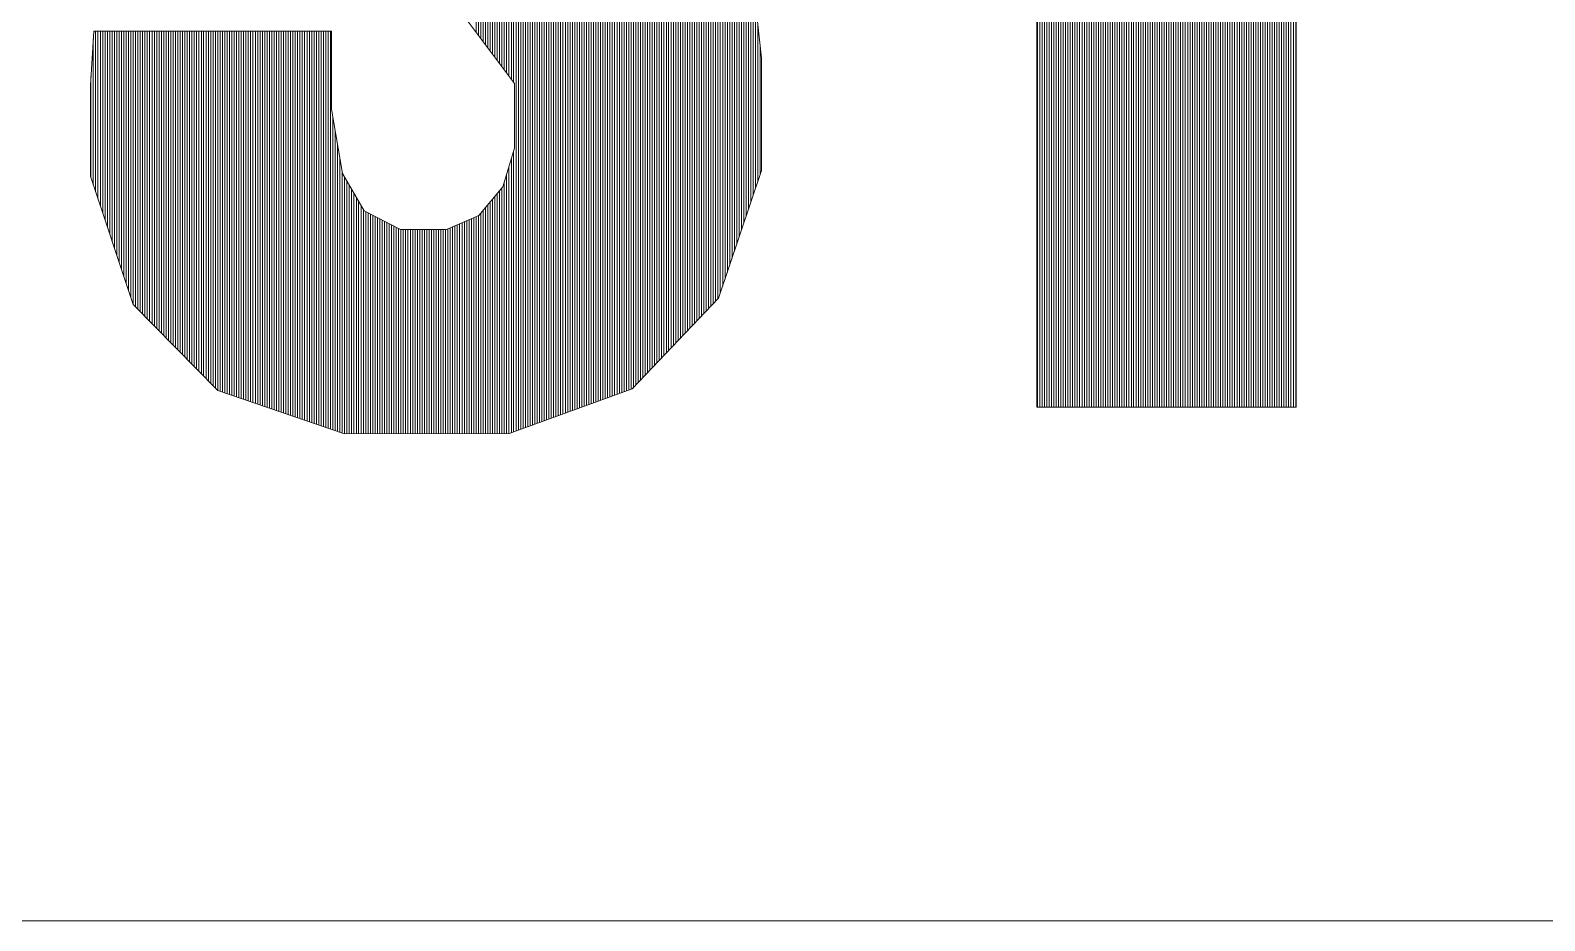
# Model space of a CAD drawing. Header units: millimetres. Extents: x -753 to 90, y 56274 to 56868.
# Drawn here: x -28.74 to -25.357, y 56334.714 to 56336.704 of the extents above; entities that cross this region are included whole.
import ezdxf

# ---------------------------------------------------------------- set-up
doc = ezdxf.new("R2010")
doc.units = ezdxf.units.MM
doc.linetypes.add('XKITLINE00', pattern=[0])
doc.layers.add('Outro tipo de objeto', color=7, linetype='Continuous', lineweight=0)

msp = doc.modelspace()

# ---------------------------------------------------------------- linework, layer by layer
at = {"layer": 'Outro tipo de objeto', "color": 7, "linetype": 'XKITLINE00', "lineweight": 0}
for p, q in [((-26.4901, 56335.8623), (-26.4901, 56338.3401)), ((-26.4849, 56335.8623), (-26.4849, 56338.3401)), ((-26.4796, 56335.8623), (-26.4796, 56338.3401)), ((-26.4744, 56335.8623), (-26.4744, 56338.3401)), ((-26.4691, 56335.8623), (-26.4691, 56338.3401)), ((-26.4639, 56335.8623), (-26.4639, 56338.3401)), ((-26.4586, 56335.8623), (-26.4586, 56338.3401)), ((-26.4534, 56335.8623), (-26.4534, 56338.3401)), ((-26.4481, 56335.8623), (-26.4481, 56338.3401)), ((-26.4429, 56335.8623), (-26.4429, 56338.3401)), ((-26.4376, 56335.8623), (-26.4376, 56338.3401)), ((-26.4324, 56335.8623), (-26.4324, 56338.3401)), ((-26.4272, 56335.8623), (-26.4272, 56338.3401)), ((-26.4219, 56335.8623), (-26.4219, 56338.3401)), ((-26.4167, 56335.8623), (-26.4167, 56338.3401)), ((-26.4114, 56335.8623), (-26.4114, 56338.3401)), ((-26.4062, 56335.8623), (-26.4062, 56338.3401)), ((-26.4009, 56335.8623), (-26.4009, 56338.3401)), ((-26.3957, 56335.8623), (-26.3957, 56338.3401)), ((-26.3904, 56335.8623), (-26.3904, 56338.3401)), ((-26.3852, 56335.8623), (-26.3852, 56338.3401)), ((-26.3799, 56335.8623), (-26.3799, 56338.3401)), ((-26.3747, 56335.8623), (-26.3747, 56338.3401)), ((-26.3694, 56335.8623), (-26.3694, 56338.3401)), ((-26.3642, 56335.8623), (-26.3642, 56338.3401)), ((-26.3589, 56335.8623), (-26.3589, 56338.3401)), ((-26.3537, 56335.8623), (-26.3537, 56338.3401)), ((-26.3485, 56335.8623), (-26.3485, 56338.3401)), ((-26.3432, 56335.8623), (-26.3432, 56338.3401)), ((-26.338, 56335.8623), (-26.338, 56338.3401)), ((-26.3327, 56335.8623), (-26.3327, 56338.3401)), ((-26.3275, 56335.8623), (-26.3275, 56338.3401)), ((-26.3222, 56335.8623), (-26.3222, 56338.3401)), ((-26.317, 56335.8623), (-26.317, 56338.3401)), ((-26.3117, 56335.8623), (-26.3117, 56338.3401)), ((-26.3065, 56335.8623), (-26.3065, 56338.3401)), ((-26.3012, 56335.8623), (-26.3012, 56338.3401)), ((-26.296, 56335.8623), (-26.296, 56338.3401)), ((-26.2907, 56335.8623), (-26.2907, 56338.3401)), ((-26.2855, 56335.8623), (-26.2855, 56338.3401)), ((-26.2802, 56335.8623), (-26.2802, 56338.3401)), ((-26.275, 56335.8623), (-26.275, 56338.3401)), ((-26.2697, 56335.8623), (-26.2697, 56338.3401)), ((-26.2645, 56335.8623), (-26.2645, 56338.3401)), ((-26.2593, 56335.8623), (-26.2593, 56338.3401)), ((-26.254, 56335.8623), (-26.254, 56338.3401)), ((-26.2488, 56335.8623), (-26.2488, 56338.3401)), ((-26.2435, 56335.8623), (-26.2435, 56338.3401)), ((-26.2383, 56335.8623), (-26.2383, 56338.3401)), ((-26.233, 56335.8623), (-26.233, 56338.3401)), ((-26.2278, 56335.8623), (-26.2278, 56338.3401)), ((-26.2225, 56335.8623), (-26.2225, 56338.3401)), ((-26.2173, 56335.8623), (-26.2173, 56338.3401)), ((-26.212, 56335.8623), (-26.212, 56338.3401)), ((-26.2068, 56335.8623), (-26.2068, 56338.3401)), ((-26.2015, 56335.8623), (-26.2015, 56338.3401)), ((-26.1963, 56335.8623), (-26.1963, 56338.3401)), ((-26.191, 56335.8623), (-26.191, 56338.3401)), ((-26.1858, 56335.8623), (-26.1858, 56338.3401)), ((-26.1806, 56335.8623), (-26.1806, 56338.3401)), ((-26.1753, 56335.8623), (-26.1753, 56338.3401)), ((-26.1701, 56335.8623), (-26.1701, 56338.3401)), ((-26.1648, 56335.8623), (-26.1648, 56338.3401)), ((-26.1596, 56335.8623), (-26.1596, 56338.3401)), ((-26.1543, 56335.8623), (-26.1543, 56338.3401)), ((-26.1491, 56335.8623), (-26.1491, 56338.3401)), ((-26.1438, 56335.8623), (-26.1438, 56338.3401)), ((-26.1386, 56335.8623), (-26.1386, 56338.3401)), ((-26.1333, 56335.8623), (-26.1333, 56338.3401)), ((-26.1281, 56335.8623), (-26.1281, 56338.3401)), ((-26.1228, 56335.8623), (-26.1228, 56338.3401)), ((-26.1176, 56335.8623), (-26.1176, 56338.3401)), ((-26.1123, 56335.8623), (-26.1123, 56338.3401)), ((-26.1071, 56335.8623), (-26.1071, 56338.3401)), ((-26.1018, 56335.8623), (-26.1018, 56338.3401)), ((-26.0966, 56335.8623), (-26.0966, 56338.3401)), ((-26.0914, 56335.8623), (-26.0914, 56338.3401)), ((-26.0861, 56335.8623), (-26.0861, 56338.3401)), ((-26.0809, 56335.8623), (-26.0809, 56338.3401)), ((-26.0756, 56335.8623), (-26.0756, 56338.3401)), ((-26.0704, 56335.8623), (-26.0704, 56338.3401)), ((-26.0651, 56335.8623), (-26.0651, 56338.3401)), ((-26.0599, 56335.8623), (-26.0599, 56338.3401)), ((-26.0546, 56335.8623), (-26.0546, 56338.3401)), ((-26.0494, 56335.8623), (-26.0494, 56338.3401)), ((-26.0441, 56335.8623), (-26.0441, 56338.3401)), ((-26.0389, 56335.8623), (-26.0389, 56338.3401)), ((-26.0336, 56335.8623), (-26.0336, 56338.3401)), ((-26.0284, 56335.8623), (-26.0284, 56338.3401)), ((-26.0231, 56335.8623), (-26.0231, 56338.3401)), ((-26.0179, 56335.8623), (-26.0179, 56338.3401)), ((-26.0126, 56335.8623), (-26.0126, 56338.3401)), ((-26.0074, 56335.8623), (-26.0074, 56338.3401)), ((-26.0022, 56335.8623), (-26.0022, 56338.3401)), ((-25.9969, 56335.8623), (-25.9969, 56338.3401)), ((-25.9917, 56335.8623), (-25.9917, 56338.3401)), ((-25.9864, 56335.8623), (-25.9864, 56338.3401)), ((-25.9812, 56335.8623), (-25.9812, 56338.3401)), ((-25.9759, 56335.8623), (-25.9759, 56338.3401)), ((-25.9707, 56335.8623), (-25.9707, 56338.3401)), ((-25.9654, 56335.8623), (-25.9654, 56338.3401)), ((-25.9602, 56335.8623), (-25.9602, 56338.3401)), ((-25.9549, 56335.8623), (-25.9549, 56338.3401)), ((-25.9497, 56335.8623), (-25.9497, 56338.3401)), ((-25.9444, 56335.8623), (-25.9444, 56338.3401)), ((-25.9392, 56335.8623), (-25.9392, 56338.3401)), ((-25.9339, 56335.8623), (-25.9339, 56338.3401)), ((-25.9287, 56335.8623), (-25.9287, 56338.3401)), ((-25.9235, 56335.8623), (-25.9235, 56338.3401)), ((-25.9182, 56335.8623), (-25.9182, 56338.3401)), ((-25.913, 56335.8623), (-25.913, 56338.3401)), ((-26.4915, 56335.8623), (-26.4915, 56337.8595)), ((-25.9116, 56337.8596), (-25.9116, 56335.8623)), ((-27.7441, 56336.6993), (-27.7441, 56337.4204)), ((-27.7389, 56336.6923), (-27.7389, 56337.4171)), ((-27.7336, 56336.6854), (-27.7336, 56337.4138)), ((-27.7284, 56336.6784), (-27.7284, 56337.4104)), ((-27.7231, 56336.6714), (-27.7231, 56337.4071)), ((-27.7179, 56336.6644), (-27.7179, 56337.4038)), ((-27.7126, 56336.6575), (-27.7126, 56337.4005)), ((-27.7074, 56336.6505), (-27.7074, 56337.3971)), ((-27.7022, 56336.6435), (-27.7022, 56337.3938)), ((-27.6969, 56336.6366), (-27.6969, 56337.3905)), ((-27.6917, 56336.6296), (-27.6917, 56337.3871)), ((-27.6864, 56336.6226), (-27.6864, 56337.3838)), ((-27.6812, 56336.6156), (-27.6812, 56337.3805)), ((-27.6759, 56336.6087), (-27.6759, 56337.3772)), ((-27.6707, 56336.6017), (-27.6707, 56337.3738)), ((-27.6654, 56336.5947), (-27.6654, 56337.3705)), ((-27.6602, 56336.5877), (-27.6602, 56337.3672)), ((-27.6549, 56335.8085), (-27.6549, 56337.3638)), ((-27.6497, 56335.8104), (-27.6497, 56337.3605)), ((-27.6444, 56335.8123), (-27.6444, 56337.3572)), ((-27.6392, 56335.8143), (-27.6392, 56337.3539)), ((-27.6339, 56335.8162), (-27.6339, 56337.3505)), ((-27.6287, 56335.8181), (-27.6287, 56337.3472)), ((-27.6235, 56335.82), (-27.6235, 56337.3439)), ((-27.6182, 56335.8219), (-27.6182, 56337.3405)), ((-27.613, 56335.8238), (-27.613, 56337.3372)), ((-27.6077, 56335.8257), (-27.6077, 56337.3339)), ((-27.6025, 56335.8277), (-27.6025, 56337.3306)), ((-27.5972, 56335.8296), (-27.5972, 56337.3272)), ((-27.592, 56335.8315), (-27.592, 56337.3239)), ((-27.5867, 56335.8334), (-27.5867, 56337.3206)), ((-27.5815, 56335.8353), (-27.5815, 56337.3172)), ((-27.5762, 56335.8372), (-27.5762, 56337.3139)), ((-27.571, 56335.8392), (-27.571, 56337.3106)), ((-27.5657, 56335.8411), (-27.5657, 56337.3073)), ((-27.5605, 56335.843), (-27.5605, 56337.3039)), ((-27.5552, 56335.8449), (-27.5552, 56337.3006)), ((-27.55, 56335.8468), (-27.55, 56337.2973)), ((-27.5447, 56335.8487), (-27.5447, 56337.2939)), ((-27.5395, 56335.8506), (-27.5395, 56337.2906)), ((-27.5343, 56335.8526), (-27.5343, 56337.2873)), ((-27.529, 56335.8545), (-27.529, 56337.284)), ((-27.5238, 56335.8564), (-27.5238, 56337.2806)), ((-27.5185, 56335.8583), (-27.5185, 56337.2773)), ((-27.5133, 56335.8602), (-27.5133, 56337.274)), ((-27.508, 56335.8621), (-27.508, 56337.2706)), ((-27.5028, 56335.8641), (-27.5028, 56337.2673)), ((-27.4975, 56335.866), (-27.4975, 56337.264)), ((-27.4923, 56335.8679), (-27.4923, 56337.2607)), ((-27.487, 56335.8698), (-27.487, 56337.2573)), ((-27.4818, 56335.8717), (-27.4818, 56337.254)), ((-27.4765, 56335.8736), (-27.4765, 56337.2507)), ((-27.4713, 56335.8755), (-27.4713, 56337.2473)), ((-27.466, 56335.8775), (-27.466, 56337.244)), ((-27.4608, 56335.8794), (-27.4608, 56337.2407)), ((-27.4556, 56335.8813), (-27.4556, 56337.2374)), ((-27.4503, 56335.8832), (-27.4503, 56337.2337)), ((-27.4451, 56335.8851), (-27.4451, 56337.2294)), ((-27.4398, 56335.887), (-27.4398, 56337.225)), ((-27.4346, 56335.8889), (-27.4346, 56337.2206)), ((-27.4293, 56335.8909), (-27.4293, 56337.2162)), ((-27.4241, 56335.8928), (-27.4241, 56337.2118)), ((-27.4188, 56335.8947), (-27.4188, 56337.2074)), ((-27.4136, 56335.8966), (-27.4136, 56337.203)), ((-27.4083, 56335.8985), (-27.4083, 56337.1986)), ((-27.4031, 56335.9004), (-27.4031, 56337.1942)), ((-27.3978, 56335.9024), (-27.3978, 56337.1899)), ((-27.3926, 56335.9065), (-27.3926, 56337.1855)), ((-27.3873, 56335.912), (-27.3873, 56337.1811)), ((-27.3821, 56335.9174), (-27.3821, 56337.1767)), ((-27.3768, 56335.9229), (-27.3768, 56337.1723)), ((-27.3716, 56335.9284), (-27.3716, 56337.1679)), ((-27.3664, 56335.9339), (-27.3664, 56337.1635)), ((-27.3611, 56335.9394), (-27.3611, 56337.1591)), ((-27.3559, 56335.9449), (-27.3559, 56337.1547)), ((-27.3506, 56335.9503), (-27.3506, 56337.1504)), ((-27.3454, 56335.9558), (-27.3454, 56337.146)), ((-27.3401, 56335.9613), (-27.3401, 56337.1416)), ((-27.3349, 56335.9668), (-27.3349, 56337.1372)), ((-27.3296, 56335.9723), (-27.3296, 56337.1328)), ((-27.3244, 56335.9777), (-27.3244, 56337.1284)), ((-27.3191, 56335.9832), (-27.3191, 56337.124)), ((-27.3139, 56335.9887), (-27.3139, 56337.1196)), ((-27.3086, 56335.9942), (-27.3086, 56337.1152)), ((-27.3034, 56335.9997), (-27.3034, 56337.1109)), ((-27.2981, 56336.0051), (-27.2981, 56337.1065)), ((-27.2929, 56336.0106), (-27.2929, 56337.1021)), ((-27.2876, 56336.0161), (-27.2876, 56337.0977)), ((-27.2824, 56336.0216), (-27.2824, 56337.0933)), ((-27.2772, 56336.0271), (-27.2772, 56337.0889)), ((-27.2719, 56336.0325), (-27.2719, 56337.0845)), ((-27.2667, 56336.038), (-27.2667, 56337.0801)), ((-27.2614, 56336.0435), (-27.2614, 56337.0757)), ((-27.2562, 56336.049), (-27.2562, 56337.0705)), ((-27.2509, 56336.0545), (-27.2509, 56337.0622)), ((-27.2457, 56336.06), (-27.2457, 56337.0539)), ((-27.2404, 56336.0654), (-27.2404, 56337.0457)), ((-27.2352, 56336.0709), (-27.2352, 56337.0374)), ((-27.2299, 56336.0764), (-27.2299, 56337.0291)), ((-27.2247, 56336.0819), (-27.2247, 56337.0208)), ((-27.2194, 56336.0874), (-27.2194, 56337.0125)), ((-27.2142, 56336.0928), (-27.2142, 56337.0042)), ((-27.2089, 56336.0983), (-27.2089, 56336.996)), ((-27.2037, 56336.1038), (-27.2037, 56336.9877)), ((-27.1985, 56336.1167), (-27.1985, 56336.9794)), ((-27.1932, 56336.1323), (-27.1932, 56336.9711)), ((-27.188, 56336.1479), (-27.188, 56336.962)), ((-27.1827, 56336.1635), (-27.1827, 56336.9496)), ((-27.1775, 56336.1791), (-27.1775, 56336.9371)), ((-27.1722, 56336.1947), (-27.1722, 56336.9247)), ((-27.167, 56336.2104), (-27.167, 56336.9122)), ((-27.1617, 56336.226), (-27.1617, 56336.8998)), ((-27.1565, 56336.2416), (-27.1565, 56336.8873)), ((-27.1512, 56336.2572), (-27.1512, 56336.8748)), ((-27.146, 56336.2728), (-27.146, 56336.8596)), ((-27.1407, 56336.2884), (-27.1407, 56336.8397)), ((-27.1355, 56336.3041), (-27.1355, 56336.8198)), ((-27.1302, 56336.3197), (-27.1302, 56336.7999)), ((-27.7882, 56336.7579), (-27.6582, 56336.5851)), ((-27.125, 56336.3353), (-27.125, 56336.7801)), ((-27.1197, 56336.3509), (-27.1197, 56336.7602)), ((-27.1064, 56336.6419), (-27.1193, 56336.7583)), ((-27.1145, 56336.3665), (-27.1145, 56336.7152)), ((-28.5983, 56336.7021), (-28.6058, 56336.5809)), ((-28.5994, 56336.359), (-28.5994, 56336.685)), ((-28.067, 56336.7021), (-28.5983, 56336.7021)), ((-28.5941, 56336.3433), (-28.5941, 56336.7021)), ((-28.5889, 56336.3276), (-28.5889, 56336.7021)), ((-28.5836, 56336.3118), (-28.5836, 56336.7021)), ((-28.5784, 56336.2961), (-28.5784, 56336.7021)), ((-28.5731, 56336.2804), (-28.5731, 56336.7021)), ((-28.5679, 56336.2647), (-28.5679, 56336.7021)), ((-28.5626, 56336.249), (-28.5626, 56336.7021)), ((-28.5574, 56336.2333), (-28.5574, 56336.7021)), ((-28.5522, 56336.2176), (-28.5522, 56336.7021)), ((-28.5469, 56336.2019), (-28.5469, 56336.7021)), ((-28.5417, 56336.1861), (-28.5417, 56336.7021)), ((-28.5364, 56336.1704), (-28.5364, 56336.7021)), ((-28.5312, 56336.1547), (-28.5312, 56336.7021)), ((-28.5259, 56336.139), (-28.5259, 56336.7021)), ((-28.5207, 56336.1233), (-28.5207, 56336.7021)), ((-28.5154, 56336.1076), (-28.5154, 56336.7021)), ((-28.5102, 56336.0919), (-28.5102, 56336.7021)), ((-28.5102, 56336.0919), (-28.5102, 56336.7021)), ((-28.5049, 56336.0862), (-28.5049, 56336.7021)), ((-28.4997, 56336.0808), (-28.4997, 56336.7021)), ((-28.4944, 56336.0755), (-28.4944, 56336.7021)), ((-28.4892, 56336.0702), (-28.4892, 56336.7021)), ((-28.4839, 56336.0648), (-28.4839, 56336.7021)), ((-28.4787, 56336.0595), (-28.4787, 56336.7021)), ((-28.4735, 56336.0541), (-28.4735, 56336.7021)), ((-28.4682, 56336.0488), (-28.4682, 56336.7021)), ((-28.463, 56336.0434), (-28.463, 56336.7021)), ((-28.4577, 56336.0381), (-28.4577, 56336.7021)), ((-28.4525, 56336.0327), (-28.4525, 56336.7021)), ((-28.4472, 56336.0274), (-28.4472, 56336.7021)), ((-28.442, 56336.0221), (-28.442, 56336.7021)), ((-28.4367, 56336.0167), (-28.4367, 56336.7021)), ((-28.4315, 56336.0114), (-28.4315, 56336.7021)), ((-28.4262, 56336.006), (-28.4262, 56336.7021)), ((-28.421, 56336.0007), (-28.421, 56336.7021)), ((-28.4157, 56335.9953), (-28.4157, 56336.7021)), ((-28.4105, 56335.99), (-28.4105, 56336.7021)), ((-28.4052, 56335.9846), (-28.4052, 56336.7021)), ((-28.4, 56335.9793), (-28.4, 56336.7021)), ((-28.3947, 56335.974), (-28.3947, 56336.7021)), ((-28.3895, 56335.9686), (-28.3895, 56336.7021)), ((-28.3843, 56335.9633), (-28.3843, 56336.7021)), ((-28.379, 56335.9579), (-28.379, 56336.7021)), ((-28.3738, 56335.9526), (-28.3738, 56336.7021)), ((-28.3685, 56335.9472), (-28.3685, 56336.7021)), ((-28.3633, 56335.9419), (-28.3633, 56336.7021)), ((-28.358, 56335.9365), (-28.358, 56336.7021)), ((-28.3528, 56335.9312), (-28.3528, 56336.7021)), ((-28.3475, 56335.9259), (-28.3475, 56336.7021)), ((-28.3423, 56335.9205), (-28.3423, 56336.7021)), ((-28.337, 56335.9152), (-28.337, 56336.7021)), ((-28.3318, 56335.9098), (-28.3318, 56336.7021)), ((-28.3265, 56335.9045), (-28.3265, 56336.7021)), ((-28.3213, 56335.8991), (-28.3213, 56336.7021)), ((-28.316, 56335.8973), (-28.316, 56336.7021)), ((-28.3108, 56335.8956), (-28.3108, 56336.7021)), ((-28.3056, 56335.8938), (-28.3056, 56336.7021)), ((-28.3003, 56335.892), (-28.3003, 56336.7021)), ((-28.2951, 56335.8902), (-28.2951, 56336.7021)), ((-28.2898, 56335.8884), (-28.2898, 56336.7021)), ((-28.2846, 56335.8866), (-28.2846, 56336.7021)), ((-28.2793, 56335.8848), (-28.2793, 56336.7021)), ((-28.2741, 56335.883), (-28.2741, 56336.7021)), ((-28.2688, 56335.8812), (-28.2688, 56336.7021)), ((-28.2636, 56335.8794), (-28.2636, 56336.7021)), ((-28.2583, 56335.8777), (-28.2583, 56336.7021)), ((-28.2531, 56335.8759), (-28.2531, 56336.7021)), ((-28.2478, 56335.8741), (-28.2478, 56336.7021)), ((-28.2426, 56335.8723), (-28.2426, 56336.7021)), ((-28.2373, 56335.8705), (-28.2373, 56336.7021)), ((-28.2321, 56335.8687), (-28.2321, 56336.7021)), ((-28.2268, 56335.8669), (-28.2268, 56336.7021)), ((-28.2216, 56335.8651), (-28.2216, 56336.7021)), ((-28.2164, 56335.8633), (-28.2164, 56336.7021)), ((-28.2111, 56335.8615), (-28.2111, 56336.7021)), ((-28.2059, 56335.8597), (-28.2059, 56336.7021)), ((-28.2006, 56335.858), (-28.2006, 56336.7021)), ((-28.1954, 56335.8562), (-28.1954, 56336.7021)), ((-28.1901, 56335.8544), (-28.1901, 56336.7021)), ((-28.1849, 56335.8526), (-28.1849, 56336.7021)), ((-28.1796, 56335.8508), (-28.1796, 56336.7021)), ((-28.1744, 56335.849), (-28.1744, 56336.7021)), ((-28.1691, 56335.8472), (-28.1691, 56336.7021)), ((-28.1639, 56335.8454), (-28.1639, 56336.7021)), ((-28.1586, 56335.8436), (-28.1586, 56336.7021)), ((-28.1534, 56335.8418), (-28.1534, 56336.7021)), ((-28.1481, 56335.8401), (-28.1481, 56336.7021)), ((-28.1429, 56335.8383), (-28.1429, 56336.7021)), ((-28.1376, 56335.8365), (-28.1376, 56336.7021)), ((-28.1324, 56335.8347), (-28.1324, 56336.7021)), ((-28.1272, 56335.8329), (-28.1272, 56336.7021)), ((-28.1219, 56335.8311), (-28.1219, 56336.7021)), ((-28.1167, 56335.8293), (-28.1167, 56336.7021)), ((-28.1114, 56335.8275), (-28.1114, 56336.7021)), ((-28.1062, 56335.8257), (-28.1062, 56336.7021)), ((-28.1009, 56335.8239), (-28.1009, 56336.7021)), ((-28.0957, 56335.8221), (-28.0957, 56336.7021)), ((-28.0904, 56335.8204), (-28.0904, 56336.7021)), ((-28.0852, 56335.8186), (-28.0852, 56336.7021)), ((-28.0799, 56335.8168), (-28.0799, 56336.7021)), ((-28.0747, 56335.815), (-28.0747, 56336.7021)), ((-28.0694, 56335.8132), (-28.0694, 56336.7021)), ((-28.067, 56336.528), (-28.067, 56336.7021)), ((-27.1093, 56336.3821), (-27.1093, 56336.6676)), ((-27.1064, 56336.3906), (-27.1064, 56336.6419)), ((-28.6058, 56336.5809), (-28.6058, 56336.3784)), ((-28.6046, 56336.3747), (-28.6046, 56336.6006)), ((-27.6582, 56336.5851), (-27.6582, 56336.4404)), ((-28.0428, 56336.3841), (-28.067, 56336.528)), ((-28.0642, 56335.8114), (-28.0642, 56336.5114)), ((-28.0589, 56335.8096), (-28.0589, 56336.4802)), ((-28.0537, 56335.8078), (-28.0537, 56336.449)), ((-28.0485, 56335.806), (-28.0485, 56336.4177)), ((-27.6582, 56336.4404), (-27.6847, 56336.3541)), ((-27.6654, 56335.8047), (-27.6654, 56336.4168)), ((-27.6602, 56335.8066), (-27.6602, 56336.4339)), ((-28.6058, 56336.3784), (-28.51, 56336.0914)), ((-28.0432, 56335.8042), (-28.0432, 56336.3865)), ((-27.9945, 56336.3005), (-28.0428, 56336.3841)), ((-28.038, 56335.8024), (-28.038, 56336.3757)), ((-27.6759, 56335.8028), (-27.6759, 56336.3826)), ((-27.6707, 56335.8028), (-27.6707, 56336.3997)), ((-27.2023, 56336.1053), (-27.1064, 56336.3906)), ((-28.0327, 56335.8024), (-28.0327, 56336.3666)), ((-28.0275, 56335.8025), (-28.0275, 56336.3575)), ((-28.0222, 56335.8025), (-28.0222, 56336.3484)), ((-27.6847, 56336.3541), (-27.7378, 56336.2905)), ((-27.6917, 56335.8028), (-27.6917, 56336.3457)), ((-27.6864, 56335.8028), (-27.6864, 56336.352)), ((-27.6812, 56335.8028), (-27.6812, 56336.3655)), ((-28.017, 56335.8025), (-28.017, 56336.3394)), ((-28.0117, 56335.8025), (-28.0117, 56336.3303)), ((-28.0065, 56335.8025), (-28.0065, 56336.3212)), ((-28.0012, 56335.8025), (-28.0012, 56336.3121)), ((-27.7231, 56335.8028), (-27.7231, 56336.308)), ((-27.7179, 56335.8028), (-27.7179, 56336.3143)), ((-27.7126, 56335.8028), (-27.7126, 56336.3206)), ((-27.7074, 56335.8028), (-27.7074, 56336.3269)), ((-27.7022, 56335.8028), (-27.7022, 56336.3332)), ((-27.6969, 56335.8028), (-27.6969, 56336.3394)), ((-27.996, 56335.8025), (-27.996, 56336.303)), ((-27.9133, 56336.2587), (-27.9945, 56336.3005)), ((-27.9907, 56335.8025), (-27.9907, 56336.2985)), ((-27.9855, 56335.8025), (-27.9855, 56336.2958)), ((-27.9802, 56335.8025), (-27.9802, 56336.2931)), ((-27.975, 56335.8025), (-27.975, 56336.2904)), ((-27.9697, 56335.8025), (-27.9697, 56336.2877)), ((-27.9645, 56335.8025), (-27.9645, 56336.285)), ((-27.9593, 56335.8025), (-27.9593, 56336.2823)), ((-27.954, 56335.8025), (-27.954, 56336.2796)), ((-27.9488, 56335.8025), (-27.9488, 56336.2769)), ((-27.9435, 56335.8025), (-27.9435, 56336.2742)), ((-27.7378, 56336.2905), (-27.8102, 56336.2587)), ((-27.7756, 56335.8027), (-27.7756, 56336.2739)), ((-27.7704, 56335.8027), (-27.7704, 56336.2762)), ((-27.7651, 56335.8027), (-27.7651, 56336.2785)), ((-27.7599, 56335.8027), (-27.7599, 56336.2808)), ((-27.7546, 56335.8027), (-27.7546, 56336.2831)), ((-27.7494, 56335.8027), (-27.7494, 56336.2854)), ((-27.7441, 56335.8027), (-27.7441, 56336.2877)), ((-27.7389, 56335.8027), (-27.7389, 56336.29)), ((-27.7336, 56335.8027), (-27.7336, 56336.2955)), ((-27.7284, 56335.8028), (-27.7284, 56336.3018)), ((-27.9383, 56335.8025), (-27.9383, 56336.2715)), ((-27.933, 56335.8025), (-27.933, 56336.2688)), ((-27.9278, 56335.8026), (-27.9278, 56336.2661)), ((-27.9225, 56335.8026), (-27.9225, 56336.2634)), ((-27.9173, 56335.8026), (-27.9173, 56336.2607)), ((-27.8102, 56336.2587), (-27.9133, 56336.2587)), ((-27.912, 56335.8026), (-27.912, 56336.2587)), ((-27.9068, 56335.8026), (-27.9068, 56336.2587)), ((-27.9015, 56335.8026), (-27.9015, 56336.2587)), ((-27.8963, 56335.8026), (-27.8963, 56336.2587)), ((-27.891, 56335.8026), (-27.891, 56336.2587)), ((-27.8858, 56335.8026), (-27.8858, 56336.2587)), ((-27.8806, 56335.8026), (-27.8806, 56336.2587)), ((-27.8753, 56335.8026), (-27.8753, 56336.2587)), ((-27.8701, 56335.8026), (-27.8701, 56336.2587)), ((-27.8648, 56335.8026), (-27.8648, 56336.2587)), ((-27.8596, 56335.8026), (-27.8596, 56336.2587)), ((-27.8543, 56335.8026), (-27.8543, 56336.2587)), ((-27.8491, 56335.8026), (-27.8491, 56336.2587)), ((-27.8438, 56335.8026), (-27.8438, 56336.2587)), ((-27.8386, 56335.8026), (-27.8386, 56336.2587)), ((-27.8333, 56335.8026), (-27.8333, 56336.2587)), ((-27.8281, 56335.8027), (-27.8281, 56336.2587)), ((-27.8228, 56335.8027), (-27.8228, 56336.2587)), ((-27.8176, 56335.8027), (-27.8176, 56336.2587)), ((-27.8123, 56335.8027), (-27.8123, 56336.2587)), ((-27.8071, 56335.8027), (-27.8071, 56336.2601)), ((-27.8018, 56335.8027), (-27.8018, 56336.2624)), ((-27.7966, 56335.8027), (-27.7966, 56336.2647)), ((-27.7914, 56335.8027), (-27.7914, 56336.267)), ((-27.7861, 56335.8027), (-27.7861, 56336.2693)), ((-27.7809, 56335.8027), (-27.7809, 56336.2716)), ((-27.3958, 56335.9031), (-27.2023, 56336.1053)), ((-28.51, 56336.0914), (-28.3213, 56335.8991)), ((-27.6706, 56335.8028), (-27.3958, 56335.9031)), ((-28.3213, 56335.8991), (-28.0379, 56335.8024)), ((-25.9116, 56335.8623), (-26.4915, 56335.8623)), ((-28.0379, 56335.8024), (-27.6706, 56335.8028))]:
    msp.add_line(p, q, dxfattribs=at)
at = {"layer": 'Outro tipo de objeto', "color": 5, "linetype": 'XKITLINE00', "lineweight": 0}
msp.add_line((-94.5143, 56334.7143), (80.4866, 56334.7143), dxfattribs=at)

doc.saveas('drawing.dxf')
